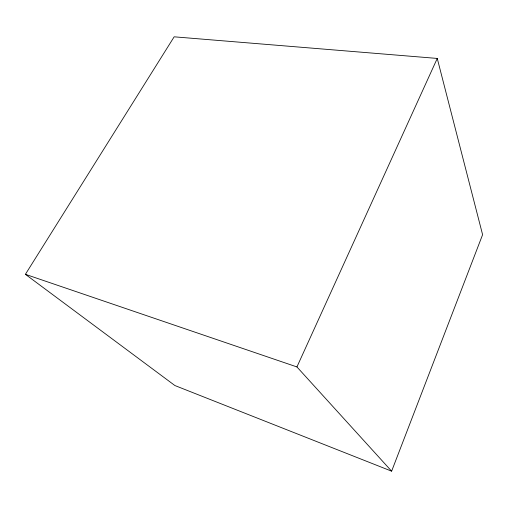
<?xml version="1.0" encoding="UTF-8"?>
<svg xmlns="http://www.w3.org/2000/svg" width="508" height="508" viewBox="0 0 508 508"><rect width="100%" height="100%" fill="white"/><g stroke="black" fill="none" stroke-linecap="round" stroke-linejoin="round"><path stroke-width="0.76" d="M391.63 471.183L482.6 234.696L437.255 58.433L174.161 36.817L25.4 274.32L174.904 385.54L391.63 471.183L296.932 366.935L25.4 274.32M296.932 366.935L437.255 58.433"/></g></svg>
